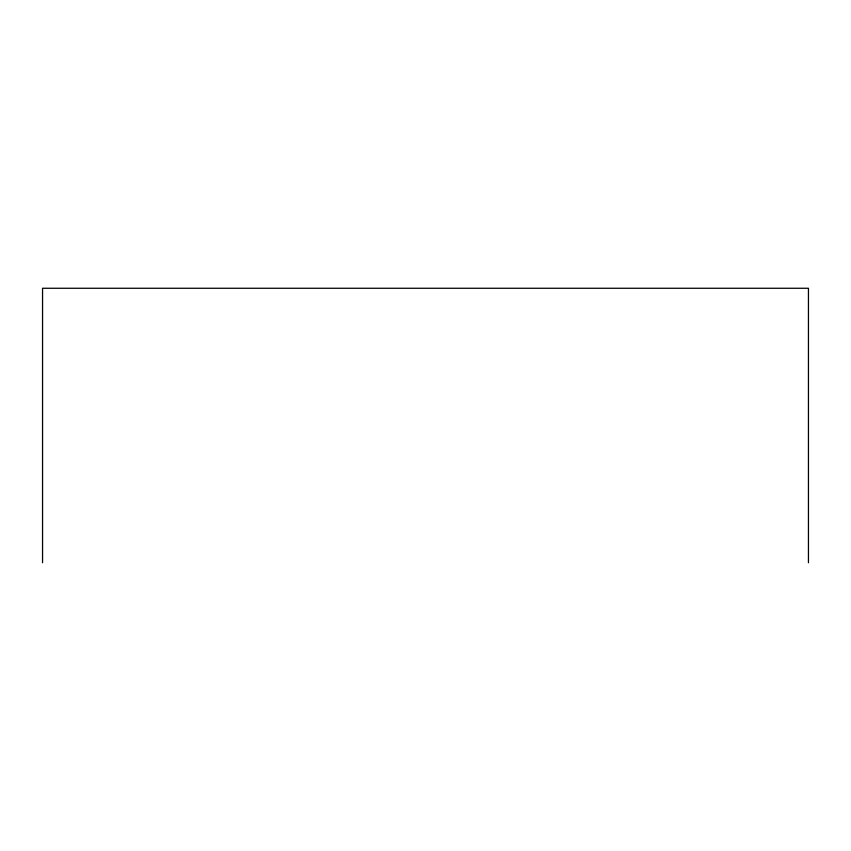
<?xml version="1.0" encoding="UTF-8"?>
<svg xmlns="http://www.w3.org/2000/svg" width="851" height="851" viewBox="0 0 851 851"><rect width="100%" height="100%" fill="white"/><g stroke="black" fill="none" stroke-linecap="round" stroke-linejoin="round"><path stroke-width="1.28" d="M808.45 562.734L808.45 288.266L42.55 288.266L42.55 562.734"/></g></svg>
